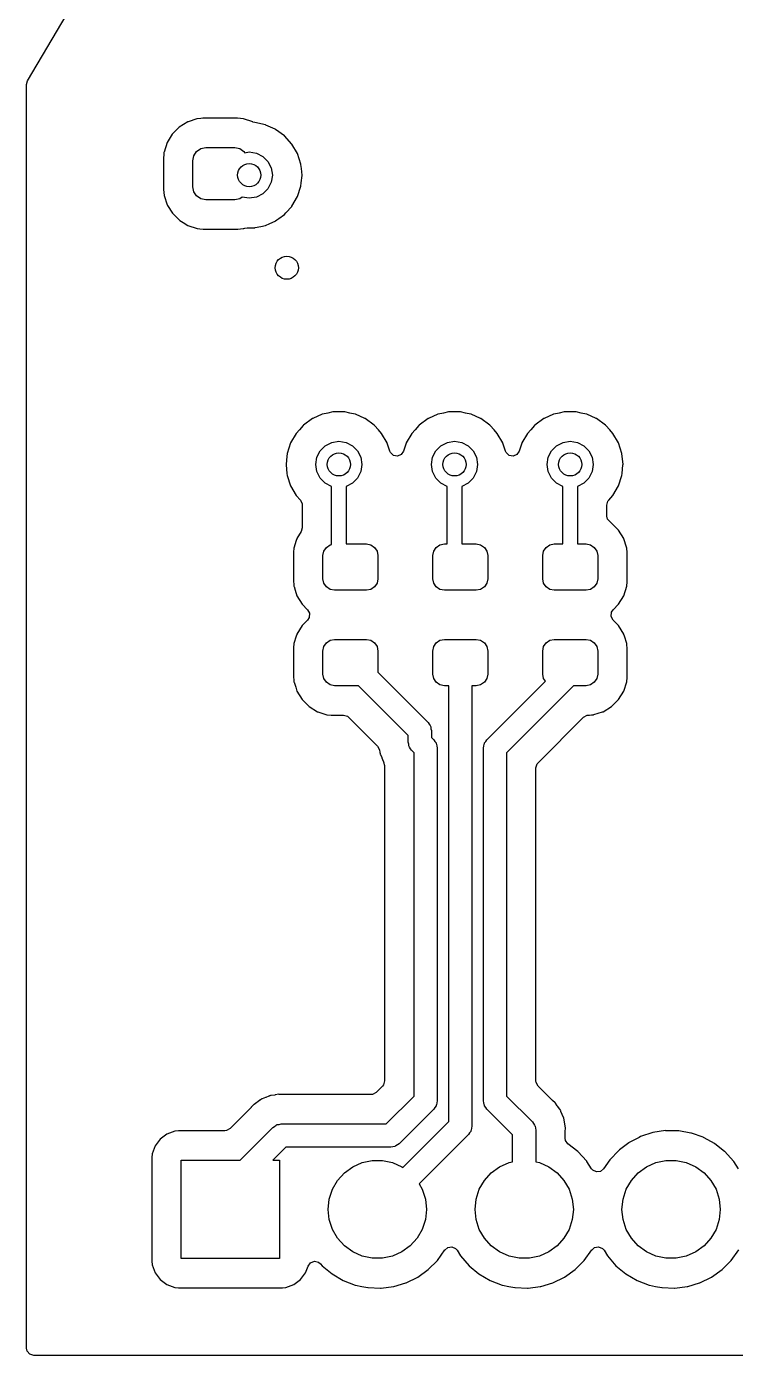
# Model space of a CAD drawing. Extents: x 3.66 to 6.11, y -3.76 to -2.33.
# Drawn here: x 3.661 to 4.144, y -3.764 to -2.86 of the extents above; entities that cross this region are included whole.
import ezdxf

# ---------------------------------------------------------------- set-up
doc = ezdxf.new("R2010")
doc.units = 0
doc.header["$MEASUREMENT"] = 0
doc.layers.add('BLACK', color=7, linetype='CONTINUOUS')

msp = doc.modelspace()

# ---------------------------------------------------------------- linework, layer by layer
at = {"layer": 'BLACK', "linetype": 'CONTINUOUS'}
for p, q in [((3.66211, -2.89647), (3.9907, -2.34099)), ((3.66142, -2.899), (3.66211, -2.89647)), ((3.66142, -3.75882), (3.66142, -2.899)), ((3.7654, -2.928), (3.76065, -2.93277)), ((3.77113, -2.92446), (3.7654, -2.928)), ((3.7714, -2.92437), (3.77113, -2.92446)), ((3.77726, -2.92241), (3.7714, -2.92437)), ((3.7714, -2.92437), (3.7714, -2.92437)), ((3.77752, -2.92233), (3.77726, -2.92241)), ((3.77726, -2.92241), (3.77726, -2.92241)), ((3.78008, -2.92206), (3.77752, -2.92233)), ((3.78142, -2.92192), (3.78008, -2.92206)), ((3.78155, -2.92191), (3.78142, -2.92192)), ((3.78142, -2.92192), (3.78142, -2.92192)), ((3.80507, -2.92191), (3.78155, -2.92191)), ((3.80715, -2.92212), (3.80507, -2.92191)), ((3.80878, -2.92229), (3.80715, -2.92212)), ((3.80905, -2.92232), (3.80878, -2.92229)), ((3.80878, -2.92229), (3.80878, -2.92229)), ((3.81544, -2.92444), (3.80905, -2.92232)), ((3.81555, -2.92451), (3.81544, -2.92444)), ((3.81676, -2.92484), (3.81555, -2.92451)), ((3.81675, -2.92486), (3.81676, -2.92484)), ((3.82411, -2.92643), (3.81675, -2.92486)), ((3.82434, -2.92653), (3.82411, -2.92643)), ((3.83074, -2.92938), (3.82434, -2.92653)), ((3.82434, -2.92653), (3.82434, -2.92653)), ((3.83097, -2.92948), (3.83074, -2.92938)), ((3.83074, -2.92938), (3.83074, -2.92938)), ((3.83706, -2.9339), (3.83097, -2.92948)), ((3.75711, -2.9385), (3.75499, -2.94489)), ((3.76065, -2.93277), (3.75711, -2.9385)), ((3.84209, -2.93949), (3.83706, -2.9339)), ((3.7548, -2.94679), (3.75459, -2.94887)), ((3.75497, -2.94516), (3.7548, -2.94679)), ((3.75499, -2.94489), (3.75497, -2.94516)), ((3.75497, -2.94516), (3.75497, -2.94516)), ((3.77461, -2.95079), (3.77528, -2.9474)), ((3.77528, -2.9474), (3.7772, -2.94452)), ((3.7772, -2.94452), (3.78007, -2.9426)), ((3.78007, -2.9426), (3.78346, -2.94193)), ((3.78346, -2.94193), (3.80315, -2.94193)), ((3.80315, -2.94193), (3.80654, -2.9426)), ((3.80654, -2.9426), (3.80941, -2.94452)), ((3.80941, -2.94452), (3.80997, -2.94536)), ((3.80997, -2.94536), (3.81299, -2.94488)), ((3.81299, -2.94488), (3.81786, -2.94565)), ((3.81786, -2.94565), (3.82225, -2.94789)), ((3.84585, -2.946), (3.84209, -2.93949)), ((3.84817, -2.95315), (3.84585, -2.946)), ((3.75459, -2.94887), (3.75459, -2.97042)), ((3.77461, -2.9685), (3.77461, -2.95079)), ((3.82225, -2.94789), (3.82573, -2.95137)), ((3.82573, -2.95137), (3.82797, -2.95576)), ((3.82797, -2.95576), (3.82874, -2.96063)), ((3.8482, -2.95341), (3.84817, -2.95315)), ((3.84847, -2.95601), (3.8482, -2.95341)), ((3.8482, -2.95341), (3.8482, -2.95341)), ((3.84896, -2.96063), (3.84847, -2.95601)), ((3.82797, -2.9655), (3.82573, -2.96989)), ((3.82874, -2.96063), (3.82797, -2.9655)), ((3.84817, -2.96811), (3.8484, -2.96592)), ((3.8484, -2.96592), (3.84893, -2.96089)), ((3.84893, -2.96089), (3.84896, -2.96063)), ((3.75459, -2.97042), (3.755, -2.97445)), ((3.755, -2.97445), (3.75714, -2.98084)), ((3.77528, -2.97189), (3.77461, -2.9685)), ((3.7772, -2.97477), (3.77528, -2.97189)), ((3.78007, -2.97669), (3.7772, -2.97477)), ((3.82225, -2.97337), (3.81786, -2.97561)), ((3.82573, -2.96989), (3.82225, -2.97337)), ((3.84585, -2.97526), (3.84817, -2.96811)), ((3.75714, -2.98084), (3.75729, -2.98108)), ((3.75729, -2.98108), (3.75729, -2.98108)), ((3.75729, -2.98108), (3.75745, -2.98134)), ((3.75745, -2.98134), (3.76068, -2.98656)), ((3.78346, -2.97736), (3.78007, -2.97669)), ((3.80315, -2.97736), (3.78346, -2.97736)), ((3.80654, -2.97669), (3.80315, -2.97736)), ((3.80815, -2.97561), (3.80654, -2.97669)), ((3.81299, -2.97638), (3.80815, -2.97561)), ((3.81786, -2.97561), (3.81299, -2.97638)), ((3.83799, -2.98632), (3.84191, -2.98196)), ((3.84191, -2.98196), (3.84209, -2.98177)), ((3.84191, -2.98196), (3.84191, -2.98196)), ((3.84209, -2.98177), (3.84585, -2.97526)), ((3.76068, -2.98656), (3.76544, -2.99132)), ((3.76544, -2.99132), (3.76569, -2.99147)), ((3.76569, -2.99147), (3.76569, -2.99147)), ((3.76569, -2.99147), (3.76803, -2.99291)), ((3.76803, -2.99291), (3.77118, -2.99485)), ((3.82712, -2.99349), (3.83074, -2.99188)), ((3.83074, -2.99188), (3.83097, -2.99178)), ((3.83074, -2.99188), (3.83074, -2.99188)), ((3.83097, -2.99178), (3.83188, -2.99112)), ((3.83188, -2.99112), (3.83316, -2.99019)), ((3.83316, -2.99019), (3.83706, -2.98736)), ((3.83706, -2.98736), (3.83799, -2.98632)), ((3.77118, -2.99485), (3.77757, -2.99697)), ((3.77757, -2.99697), (3.77784, -2.997)), ((3.77784, -2.997), (3.77784, -2.997)), ((3.77784, -2.997), (3.77946, -2.99717)), ((3.77946, -2.99717), (3.78155, -2.99738)), ((3.78155, -2.99738), (3.80507, -2.99738)), ((3.80507, -2.99738), (3.8052, -2.99737)), ((3.8052, -2.99737), (3.80883, -2.99699)), ((3.8052, -2.99737), (3.8052, -2.99737)), ((3.80883, -2.99699), (3.8091, -2.99696)), ((3.80883, -2.99699), (3.80883, -2.99699)), ((3.8091, -2.99696), (3.80935, -2.99688)), ((3.80935, -2.99688), (3.81003, -2.99665)), ((3.80935, -2.99688), (3.80935, -2.99688)), ((3.81003, -2.99665), (3.8116, -2.9964)), ((3.8116, -2.9964), (3.81675, -2.9964)), ((3.81675, -2.9964), (3.81701, -2.99634)), ((3.81701, -2.99634), (3.82081, -2.99554)), ((3.81701, -2.99634), (3.81701, -2.99634)), ((3.82081, -2.99554), (3.82411, -2.99483)), ((3.82411, -2.99483), (3.82712, -2.99349)), ((3.85603, -3.12633), (3.84995, -3.13075)), ((3.85627, -3.12623), (3.85603, -3.12633)), ((3.86266, -3.12338), (3.85627, -3.12623)), ((3.85627, -3.12623), (3.85627, -3.12623)), ((3.8629, -3.12328), (3.86266, -3.12338)), ((3.86266, -3.12338), (3.86266, -3.12338)), ((3.86658, -3.12249), (3.8629, -3.12328)), ((3.87, -3.12177), (3.86658, -3.12249)), ((3.87026, -3.12171), (3.87, -3.12177)), ((3.87, -3.12177), (3.87, -3.12177)), ((3.87778, -3.12171), (3.87026, -3.12171)), ((3.87803, -3.12177), (3.87778, -3.12171)), ((3.88145, -3.12249), (3.87803, -3.12177)), ((3.87803, -3.12177), (3.87803, -3.12177)), ((3.88513, -3.12328), (3.88145, -3.12249)), ((3.88537, -3.12338), (3.88513, -3.12328)), ((3.89176, -3.12623), (3.88537, -3.12338)), ((3.88537, -3.12338), (3.88537, -3.12338)), ((3.892, -3.12633), (3.89176, -3.12623)), ((3.89176, -3.12623), (3.89176, -3.12623)), ((3.89808, -3.13075), (3.892, -3.12633)), ((3.93477, -3.12633), (3.92869, -3.13075)), ((3.93501, -3.12623), (3.93477, -3.12633)), ((3.9414, -3.12338), (3.93501, -3.12623)), ((3.93501, -3.12623), (3.93501, -3.12623)), ((3.94164, -3.12328), (3.9414, -3.12338)), ((3.9414, -3.12338), (3.9414, -3.12338)), ((3.94532, -3.12249), (3.94164, -3.12328)), ((3.94874, -3.12177), (3.94532, -3.12249)), ((3.949, -3.12171), (3.94874, -3.12177)), ((3.94874, -3.12177), (3.94874, -3.12177)), ((3.95652, -3.12171), (3.949, -3.12171)), ((3.95677, -3.12177), (3.95652, -3.12171)), ((3.96019, -3.12249), (3.95677, -3.12177)), ((3.95677, -3.12177), (3.95677, -3.12177)), ((3.96387, -3.12328), (3.96019, -3.12249)), ((3.96411, -3.12338), (3.96387, -3.12328)), ((3.9705, -3.12623), (3.96411, -3.12338)), ((3.96411, -3.12338), (3.96411, -3.12338)), ((3.97074, -3.12633), (3.9705, -3.12623)), ((3.9705, -3.12623), (3.9705, -3.12623)), ((3.97682, -3.13075), (3.97074, -3.12633)), ((4.01351, -3.12633), (4.00743, -3.13075)), ((4.01375, -3.12623), (4.01351, -3.12633)), ((4.02014, -3.12338), (4.01375, -3.12623)), ((4.01375, -3.12623), (4.01375, -3.12623)), ((4.02038, -3.12328), (4.02014, -3.12338)), ((4.02014, -3.12338), (4.02014, -3.12338)), ((4.02406, -3.12249), (4.02038, -3.12328)), ((4.02748, -3.12177), (4.02406, -3.12249)), ((4.02774, -3.12171), (4.02748, -3.12177)), ((4.02748, -3.12177), (4.02748, -3.12177)), ((4.03526, -3.12171), (4.02774, -3.12171)), ((4.03551, -3.12177), (4.03526, -3.12171)), ((4.03893, -3.12249), (4.03551, -3.12177)), ((4.03551, -3.12177), (4.03551, -3.12177)), ((4.04261, -3.12328), (4.03893, -3.12249)), ((4.04285, -3.12338), (4.04261, -3.12328)), ((4.04924, -3.12623), (4.04285, -3.12338)), ((4.04285, -3.12338), (4.04285, -3.12338)), ((4.04948, -3.12633), (4.04924, -3.12623)), ((4.04924, -3.12623), (4.04924, -3.12623)), ((4.05556, -3.13075), (4.04948, -3.12633)), ((3.84492, -3.13634), (3.84116, -3.14285)), ((3.84711, -3.1339), (3.84492, -3.13634)), ((3.84978, -3.13095), (3.84711, -3.1339)), ((3.84995, -3.13075), (3.84978, -3.13095)), ((3.84978, -3.13095), (3.84978, -3.13095)), ((3.89825, -3.13095), (3.89808, -3.13075)), ((3.90092, -3.1339), (3.89825, -3.13095)), ((3.89825, -3.13095), (3.89825, -3.13095)), ((3.90311, -3.13634), (3.90092, -3.1339)), ((3.90687, -3.14285), (3.90311, -3.13634)), ((3.92366, -3.13634), (3.9199, -3.14285)), ((3.92585, -3.1339), (3.92366, -3.13634)), ((3.92852, -3.13095), (3.92585, -3.1339)), ((3.92869, -3.13075), (3.92852, -3.13095)), ((3.92852, -3.13095), (3.92852, -3.13095)), ((3.977, -3.13095), (3.97682, -3.13075)), ((3.97966, -3.1339), (3.977, -3.13095)), ((3.977, -3.13095), (3.977, -3.13095)), ((3.98185, -3.13634), (3.97966, -3.1339)), ((3.98561, -3.14285), (3.98185, -3.13634)), ((4.0024, -3.13634), (3.99864, -3.14285)), ((4.00459, -3.1339), (4.0024, -3.13634)), ((4.00726, -3.13095), (4.00459, -3.1339)), ((4.00743, -3.13075), (4.00726, -3.13095)), ((4.00726, -3.13095), (4.00726, -3.13095)), ((4.05574, -3.13095), (4.05556, -3.13075)), ((4.0584, -3.1339), (4.05574, -3.13095)), ((4.05574, -3.13095), (4.05574, -3.13095)), ((4.06059, -3.13634), (4.0584, -3.1339)), ((4.06435, -3.14285), (4.06059, -3.13634)), ((3.84116, -3.14285), (3.83884, -3.15)), ((3.86128, -3.14822), (3.86476, -3.14474)), ((3.86476, -3.14474), (3.86915, -3.1425)), ((3.86915, -3.1425), (3.87402, -3.14173)), ((3.87402, -3.14173), (3.87888, -3.1425)), ((3.87888, -3.1425), (3.88327, -3.14474)), ((3.88327, -3.14474), (3.88676, -3.14822)), ((3.90695, -3.1431), (3.90687, -3.14285)), ((3.90867, -3.14838), (3.90695, -3.1431)), ((3.91982, -3.1431), (3.9181, -3.14838)), ((3.9199, -3.14285), (3.91982, -3.1431)), ((3.94002, -3.14822), (3.9435, -3.14474)), ((3.9435, -3.14474), (3.94789, -3.1425)), ((3.94789, -3.1425), (3.95276, -3.14173)), ((3.95276, -3.14173), (3.95762, -3.1425)), ((3.95762, -3.1425), (3.96201, -3.14474)), ((3.96201, -3.14474), (3.9655, -3.14822)), ((3.98569, -3.1431), (3.98561, -3.14285)), ((3.98741, -3.14838), (3.98569, -3.1431)), ((3.99856, -3.1431), (3.99684, -3.14838)), ((3.99864, -3.14285), (3.99856, -3.1431)), ((4.01876, -3.14822), (4.02224, -3.14474)), ((4.02224, -3.14474), (4.02663, -3.1425)), ((4.02663, -3.1425), (4.0315, -3.14173)), ((4.0315, -3.14173), (4.03636, -3.1425)), ((4.03636, -3.1425), (4.04075, -3.14474)), ((4.04075, -3.14474), (4.04424, -3.14822)), ((4.06667, -3.15), (4.06435, -3.14285)), ((3.83865, -3.15178), (3.83805, -3.15748)), ((3.83881, -3.15026), (3.83865, -3.15178)), ((3.83884, -3.15), (3.83881, -3.15026)), ((3.83881, -3.15026), (3.83881, -3.15026)), ((3.85827, -3.15748), (3.85904, -3.15261)), ((3.85904, -3.15261), (3.86128, -3.14822)), ((3.88676, -3.14822), (3.88899, -3.15261)), ((3.88899, -3.15261), (3.88976, -3.15748)), ((3.90914, -3.14941), (3.90867, -3.14838)), ((3.9112, -3.1513), (3.90914, -3.14941)), ((3.91395, -3.15178), (3.9112, -3.1513)), ((3.91653, -3.15069), (3.91395, -3.15178)), ((3.9181, -3.14838), (3.91653, -3.15069)), ((3.93701, -3.15748), (3.93778, -3.15261)), ((3.93778, -3.15261), (3.94002, -3.14822)), ((3.9655, -3.14822), (3.96773, -3.15261)), ((3.96773, -3.15261), (3.9685, -3.15748)), ((3.98788, -3.14941), (3.98741, -3.14838)), ((3.98994, -3.1513), (3.98788, -3.14941)), ((3.99269, -3.15178), (3.98994, -3.1513)), ((3.99527, -3.15069), (3.99269, -3.15178)), ((3.99684, -3.14838), (3.99527, -3.15069)), ((4.01575, -3.15748), (4.01652, -3.15261)), ((4.01652, -3.15261), (4.01876, -3.14822)), ((4.04424, -3.14822), (4.04647, -3.15261)), ((4.04647, -3.15261), (4.04724, -3.15748)), ((4.0667, -3.15026), (4.06667, -3.15)), ((4.06686, -3.15178), (4.0667, -3.15026)), ((4.0667, -3.15026), (4.0667, -3.15026)), ((4.06746, -3.15748), (4.06686, -3.15178)), ((3.83805, -3.15748), (3.83808, -3.15774)), ((3.83808, -3.15774), (3.8387, -3.16366)), ((3.8387, -3.16366), (3.83884, -3.16496)), ((3.85904, -3.16235), (3.85827, -3.15748)), ((3.86128, -3.16674), (3.85904, -3.16235)), ((3.88899, -3.16235), (3.88676, -3.16674)), ((3.88976, -3.15748), (3.88899, -3.16235)), ((3.93778, -3.16235), (3.93701, -3.15748)), ((3.94002, -3.16674), (3.93778, -3.16235)), ((3.96773, -3.16235), (3.9655, -3.16674)), ((3.9685, -3.15748), (3.96773, -3.16235)), ((4.01652, -3.16235), (4.01575, -3.15748)), ((4.01876, -3.16674), (4.01652, -3.16235)), ((4.04647, -3.16235), (4.04424, -3.16674)), ((4.04724, -3.15748), (4.04647, -3.16235)), ((4.06667, -3.16496), (4.06681, -3.16366)), ((4.06681, -3.16366), (4.06743, -3.15774)), ((4.06743, -3.15774), (4.06746, -3.15748)), ((3.83884, -3.16496), (3.84116, -3.17211)), ((3.84116, -3.17211), (3.84492, -3.17862)), ((3.86476, -3.17022), (3.86128, -3.16674)), ((3.86909, -3.17243), (3.86476, -3.17022)), ((3.86909, -3.21201), (3.86909, -3.17243)), ((3.88327, -3.17022), (3.87894, -3.17243)), ((3.87894, -3.17243), (3.87894, -3.21161)), ((3.88676, -3.16674), (3.88327, -3.17022)), ((3.9435, -3.17022), (3.94002, -3.16674)), ((3.94783, -3.17243), (3.9435, -3.17022)), ((3.94783, -3.21161), (3.94783, -3.17243)), ((3.96201, -3.17022), (3.95768, -3.17243)), ((3.95768, -3.17243), (3.95768, -3.21161)), ((3.9655, -3.16674), (3.96201, -3.17022)), ((4.02224, -3.17022), (4.01876, -3.16674)), ((4.02657, -3.17243), (4.02224, -3.17022)), ((4.02657, -3.21161), (4.02657, -3.17243)), ((4.04075, -3.17022), (4.03642, -3.17243)), ((4.03642, -3.17243), (4.03642, -3.21161)), ((4.04424, -3.16674), (4.04075, -3.17022)), ((4.06059, -3.17862), (4.06435, -3.17211)), ((4.06435, -3.17211), (4.06667, -3.16496)), ((3.84492, -3.17862), (3.8478, -3.18182)), ((3.8478, -3.18182), (3.84901, -3.18434)), ((4.05644, -3.18514), (4.05722, -3.18246)), ((4.05722, -3.18246), (4.05771, -3.18182)), ((4.05771, -3.18182), (4.06059, -3.17862)), ((3.84901, -3.18434), (3.84907, -3.18514)), ((3.84907, -3.18514), (3.84907, -3.20056)), ((4.05644, -3.19263), (4.05644, -3.18514)), ((3.84907, -3.20056), (3.84836, -3.20313)), ((4.05694, -3.19481), (4.05644, -3.19263)), ((4.05883, -3.19687), (4.05694, -3.19481)), ((4.05966, -3.19738), (4.05883, -3.19687)), ((4.06443, -3.20215), (4.05966, -3.19738)), ((3.84503, -3.20929), (3.84343, -3.21437)), ((3.84536, -3.20821), (3.84503, -3.20929)), ((3.84545, -3.20793), (3.84536, -3.20821)), ((3.84536, -3.20821), (3.84536, -3.20821)), ((3.84836, -3.20313), (3.84545, -3.20793)), ((4.06793, -3.20793), (4.06443, -3.20215)), ((4.06802, -3.20821), (4.06793, -3.20793)), ((4.06977, -3.21379), (4.06802, -3.20821)), ((4.06802, -3.20821), (4.06802, -3.20821)), ((3.84343, -3.21437), (3.84317, -3.21726)), ((3.84317, -3.21726), (3.84317, -3.23747)), ((3.86319, -3.21949), (3.86379, -3.21647)), ((3.86379, -3.21647), (3.8655, -3.21392)), ((3.8655, -3.21392), (3.86805, -3.21221)), ((3.86805, -3.21221), (3.86909, -3.21201)), ((3.87894, -3.21161), (3.89272, -3.21161)), ((3.89272, -3.21161), (3.89573, -3.21221)), ((3.89573, -3.21221), (3.89828, -3.21392)), ((3.89828, -3.21392), (3.89999, -3.21647)), ((3.89999, -3.21647), (3.90059, -3.21949)), ((3.93799, -3.21949), (3.93859, -3.21647)), ((3.93859, -3.21647), (3.9403, -3.21392)), ((3.9403, -3.21392), (3.94285, -3.21221)), ((3.94285, -3.21221), (3.94587, -3.21161)), ((3.94587, -3.21161), (3.94783, -3.21161)), ((3.95768, -3.21161), (3.96752, -3.21161)), ((3.96752, -3.21161), (3.97053, -3.21221)), ((3.97053, -3.21221), (3.97309, -3.21392)), ((3.97309, -3.21392), (3.97479, -3.21647)), ((3.97479, -3.21647), (3.97539, -3.21949)), ((4.0128, -3.21949), (4.01339, -3.21647)), ((4.01339, -3.21647), (4.0151, -3.21392)), ((4.0151, -3.21392), (4.01766, -3.21221)), ((4.01766, -3.21221), (4.02067, -3.21161)), ((4.02067, -3.21161), (4.02657, -3.21161)), ((4.03642, -3.21161), (4.04232, -3.21161)), ((4.04232, -3.21161), (4.04534, -3.21221)), ((4.04534, -3.21221), (4.04789, -3.21392)), ((4.04789, -3.21392), (4.0496, -3.21647)), ((4.0496, -3.21647), (4.0502, -3.21949)), ((4.06995, -3.21437), (4.06977, -3.21379)), ((4.06997, -3.21463), (4.06995, -3.21437)), ((4.07021, -3.21714), (4.06997, -3.21463)), ((4.07022, -3.21726), (4.07021, -3.21714)), ((4.07022, -3.23747), (4.07022, -3.21726)), ((3.86319, -3.23524), (3.86319, -3.21949)), ((3.90059, -3.21949), (3.90059, -3.23524)), ((3.93799, -3.23524), (3.93799, -3.21949)), ((3.97539, -3.21949), (3.97539, -3.23524)), ((4.0128, -3.23524), (4.0128, -3.21949)), ((4.0502, -3.21949), (4.0502, -3.23524)), ((3.86379, -3.23825), (3.86319, -3.23524)), ((3.90059, -3.23524), (3.89999, -3.23825)), ((3.93859, -3.23825), (3.93799, -3.23524)), ((3.97539, -3.23524), (3.97479, -3.23825)), ((4.01339, -3.23825), (4.0128, -3.23524)), ((4.0502, -3.23524), (4.0496, -3.23825)), ((3.84317, -3.23747), (3.84318, -3.23758)), ((3.84318, -3.23758), (3.84318, -3.23758)), ((3.84318, -3.23758), (3.84327, -3.23856)), ((3.84327, -3.23856), (3.84343, -3.24036)), ((3.84343, -3.24036), (3.84351, -3.24061)), ((3.84351, -3.24061), (3.84351, -3.24061)), ((3.84351, -3.24061), (3.84426, -3.24298)), ((3.84426, -3.24298), (3.84545, -3.2468)), ((3.8655, -3.2408), (3.86379, -3.23825)), ((3.86805, -3.24251), (3.8655, -3.2408)), ((3.87106, -3.24311), (3.86805, -3.24251)), ((3.89272, -3.24311), (3.87106, -3.24311)), ((3.89573, -3.24251), (3.89272, -3.24311)), ((3.89828, -3.2408), (3.89573, -3.24251)), ((3.89999, -3.23825), (3.89828, -3.2408)), ((3.9403, -3.2408), (3.93859, -3.23825)), ((3.94285, -3.24251), (3.9403, -3.2408)), ((3.94587, -3.24311), (3.94285, -3.24251)), ((3.96752, -3.24311), (3.94587, -3.24311)), ((3.97053, -3.24251), (3.96752, -3.24311)), ((3.97309, -3.2408), (3.97053, -3.24251)), ((3.97479, -3.23825), (3.97309, -3.2408)), ((4.0151, -3.2408), (4.01339, -3.23825)), ((4.01766, -3.24251), (4.0151, -3.2408)), ((4.02067, -3.24311), (4.01766, -3.24251)), ((4.04232, -3.24311), (4.02067, -3.24311)), ((4.04534, -3.24251), (4.04232, -3.24311)), ((4.04789, -3.2408), (4.04534, -3.24251)), ((4.0496, -3.23825), (4.04789, -3.2408)), ((4.06793, -3.2468), (4.06995, -3.24036)), ((4.06995, -3.24036), (4.07022, -3.23747)), ((3.84545, -3.2468), (3.84895, -3.25257)), ((3.84895, -3.25257), (3.85271, -3.25633)), ((4.06067, -3.25633), (4.06443, -3.25257)), ((4.06443, -3.25257), (4.06793, -3.2468)), ((3.85271, -3.26335), (3.84895, -3.26711)), ((3.85271, -3.25633), (3.85405, -3.25879)), ((3.85385, -3.26158), (3.85271, -3.26335)), ((3.85405, -3.25879), (3.85385, -3.26158)), ((4.05933, -3.2609), (4.05953, -3.25811)), ((4.06067, -3.26335), (4.05933, -3.2609)), ((4.05953, -3.25811), (4.06067, -3.25633)), ((4.06443, -3.26711), (4.06067, -3.26335)), ((3.84536, -3.27317), (3.84498, -3.27438)), ((3.84545, -3.27289), (3.84536, -3.27317)), ((3.84536, -3.27317), (3.84536, -3.27317)), ((3.84895, -3.26711), (3.84545, -3.27289)), ((4.06793, -3.27289), (4.06443, -3.26711)), ((4.06802, -3.27317), (4.06793, -3.27289)), ((4.0684, -3.27438), (4.06802, -3.27317)), ((4.06802, -3.27317), (4.06802, -3.27317)), ((3.84343, -3.27933), (3.84317, -3.28222)), ((3.84317, -3.28222), (3.84317, -3.30243)), ((3.84498, -3.27438), (3.84343, -3.27933)), ((3.86319, -3.28445), (3.86379, -3.28144)), ((3.86379, -3.28144), (3.8655, -3.27888)), ((3.8655, -3.27888), (3.86805, -3.27717)), ((3.86805, -3.27717), (3.87106, -3.27657)), ((3.87106, -3.27657), (3.89272, -3.27657)), ((3.89272, -3.27657), (3.89573, -3.27717)), ((3.89573, -3.27717), (3.89828, -3.27888)), ((3.89828, -3.27888), (3.89999, -3.28144)), ((3.89999, -3.28144), (3.90059, -3.28445)), ((3.93799, -3.28445), (3.93859, -3.28144)), ((3.93859, -3.28144), (3.9403, -3.27888)), ((3.9403, -3.27888), (3.94285, -3.27717)), ((3.94285, -3.27717), (3.94587, -3.27657)), ((3.94587, -3.27657), (3.96752, -3.27657)), ((3.96752, -3.27657), (3.97053, -3.27717)), ((3.97053, -3.27717), (3.97309, -3.27888)), ((3.97309, -3.27888), (3.97479, -3.28144)), ((3.97479, -3.28144), (3.97539, -3.28445)), ((4.0128, -3.28445), (4.01339, -3.28144)), ((4.01339, -3.28144), (4.0151, -3.27888)), ((4.0151, -3.27888), (4.01766, -3.27717)), ((4.01766, -3.27717), (4.02067, -3.27657)), ((4.02067, -3.27657), (4.04232, -3.27657)), ((4.04232, -3.27657), (4.04534, -3.27717)), ((4.04534, -3.27717), (4.04789, -3.27888)), ((4.04789, -3.27888), (4.0496, -3.28144)), ((4.0496, -3.28144), (4.0502, -3.28445)), ((4.06995, -3.27933), (4.0684, -3.27438)), ((4.07008, -3.28071), (4.06995, -3.27933)), ((4.07021, -3.28211), (4.07008, -3.28071)), ((4.07022, -3.28222), (4.07021, -3.28211)), ((4.07022, -3.30243), (4.07022, -3.28222)), ((3.86319, -3.3002), (3.86319, -3.28445)), ((3.90059, -3.28445), (3.90059, -3.2989)), ((3.93799, -3.3002), (3.93799, -3.28445)), ((3.97539, -3.28445), (3.97539, -3.3002)), ((4.0128, -3.3002), (4.0128, -3.28445)), ((4.0502, -3.28445), (4.0502, -3.3002)), ((3.86379, -3.30321), (3.86319, -3.3002)), ((3.90059, -3.2989), (3.93471, -3.33302)), ((3.93859, -3.30321), (3.93799, -3.3002)), ((3.97539, -3.3002), (3.97479, -3.30321)), ((4.01339, -3.30321), (4.0128, -3.3002)), ((4.0502, -3.3002), (4.0496, -3.30321)), ((3.84317, -3.30243), (3.84318, -3.30254)), ((3.84318, -3.30254), (3.84318, -3.30254)), ((3.84318, -3.30254), (3.84331, -3.30394)), ((3.84331, -3.30394), (3.84343, -3.30532)), ((3.84343, -3.30532), (3.84351, -3.30557)), ((3.84351, -3.30557), (3.84351, -3.30557)), ((3.84351, -3.30557), (3.84463, -3.30912)), ((3.84463, -3.30912), (3.84545, -3.31176)), ((3.8655, -3.30576), (3.86379, -3.30321)), ((3.86805, -3.30747), (3.8655, -3.30576)), ((3.87106, -3.30807), (3.86805, -3.30747)), ((3.88749, -3.30807), (3.87106, -3.30807)), ((3.92126, -3.34184), (3.88749, -3.30807)), ((3.9403, -3.30576), (3.93859, -3.30321)), ((3.94285, -3.30747), (3.9403, -3.30576)), ((3.94587, -3.30807), (3.94285, -3.30747)), ((3.94882, -3.30807), (3.94587, -3.30807)), ((3.94882, -3.60461), (3.94882, -3.30807)), ((3.96752, -3.30807), (3.96457, -3.30807)), ((3.96457, -3.30807), (3.96457, -3.60789)), ((3.97053, -3.30747), (3.96752, -3.30807)), ((3.97309, -3.30576), (3.97053, -3.30747)), ((3.97479, -3.30321), (3.97309, -3.30576)), ((3.97475, -3.34483), (4.01458, -3.30499)), ((4.03377, -3.30807), (3.98819, -3.35366)), ((4.01458, -3.30499), (4.01339, -3.30321)), ((4.04232, -3.30807), (4.03377, -3.30807)), ((4.04534, -3.30747), (4.04232, -3.30807)), ((4.04789, -3.30576), (4.04534, -3.30747)), ((4.0496, -3.30321), (4.04789, -3.30576)), ((4.06793, -3.31176), (4.06995, -3.30532)), ((4.06995, -3.30532), (4.07022, -3.30243)), ((3.84545, -3.31176), (3.84895, -3.31753)), ((3.84895, -3.31753), (3.85373, -3.32231)), ((4.05966, -3.32231), (4.06443, -3.31753)), ((4.06443, -3.31753), (4.06793, -3.31176)), ((3.85373, -3.32231), (3.8595, -3.32581)), ((3.8595, -3.32581), (3.85979, -3.3259)), ((3.85979, -3.3259), (3.85979, -3.3259)), ((3.85979, -3.3259), (3.8624, -3.32671)), ((3.8624, -3.32671), (3.86594, -3.32782)), ((4.04769, -3.32775), (4.0536, -3.3259)), ((4.0536, -3.3259), (4.05389, -3.32581)), ((4.0536, -3.3259), (4.0536, -3.3259)), ((4.05389, -3.32581), (4.05966, -3.32231)), ((3.86594, -3.32782), (3.86883, -3.32809)), ((3.86883, -3.32809), (3.87714, -3.32809)), ((3.87714, -3.32809), (3.87982, -3.32888)), ((3.87982, -3.32888), (3.88065, -3.32954)), ((3.88065, -3.32954), (3.9003, -3.3492)), ((3.93471, -3.33302), (3.93541, -3.33414)), ((3.93541, -3.33414), (3.93623, -3.33517)), ((3.93623, -3.33517), (3.93633, -3.33561)), ((3.93633, -3.33561), (3.93657, -3.33599)), ((3.93657, -3.33599), (3.93672, -3.3373)), ((4.00966, -3.36049), (4.04061, -3.32954)), ((4.04061, -3.32954), (4.04307, -3.3282)), ((4.04307, -3.3282), (4.04412, -3.32809)), ((4.04412, -3.32809), (4.04455, -3.32809)), ((4.04455, -3.32809), (4.04467, -3.32808)), ((4.04467, -3.32808), (4.04606, -3.32795)), ((4.04467, -3.32808), (4.04467, -3.32808)), ((4.04606, -3.32795), (4.04744, -3.32782)), ((4.04744, -3.32782), (4.04769, -3.32775)), ((3.92126, -3.34646), (3.92126, -3.34184)), ((3.93672, -3.3373), (3.93701, -3.33858)), ((3.93701, -3.33858), (3.93701, -3.3432)), ((3.93701, -3.3432), (3.93865, -3.34484)), ((3.93865, -3.34484), (3.93935, -3.34595)), ((3.97405, -3.34594), (3.97475, -3.34483)), ((3.9003, -3.3492), (3.90164, -3.35165)), ((3.90164, -3.35165), (3.90172, -3.35211)), ((3.90172, -3.35211), (3.90185, -3.35316)), ((3.90185, -3.35316), (3.90195, -3.35344)), ((3.90195, -3.35344), (3.90198, -3.35354)), ((3.90198, -3.35354), (3.90215, -3.35418)), ((3.90215, -3.35418), (3.90218, -3.35428)), ((3.90218, -3.35428), (3.90223, -3.35458)), ((3.90223, -3.35458), (3.90235, -3.35485)), ((3.92155, -3.34774), (3.92126, -3.34646)), ((3.9217, -3.34905), (3.92155, -3.34774)), ((3.92194, -3.34943), (3.9217, -3.34905)), ((3.92204, -3.34987), (3.92194, -3.34943)), ((3.92286, -3.3509), (3.92204, -3.34987)), ((3.92356, -3.35201), (3.92286, -3.3509)), ((3.9252, -3.35366), (3.92356, -3.35201)), ((3.9252, -3.58729), (3.9252, -3.35366)), ((3.93935, -3.34595), (3.94017, -3.34698)), ((3.94017, -3.34698), (3.94027, -3.34742)), ((3.94027, -3.34742), (3.94051, -3.3478)), ((3.94051, -3.3478), (3.94065, -3.34911)), ((3.94065, -3.34911), (3.94094, -3.35039)), ((3.94094, -3.35039), (3.94094, -3.59056)), ((3.97244, -3.35038), (3.97274, -3.3491)), ((3.97244, -3.59055), (3.97244, -3.35038)), ((3.97274, -3.3491), (3.97288, -3.34779)), ((3.97288, -3.34779), (3.97312, -3.34741)), ((3.97312, -3.34741), (3.97323, -3.34697)), ((3.97323, -3.34697), (3.97405, -3.34594)), ((3.98819, -3.35366), (3.98819, -3.58729)), ((3.90235, -3.35485), (3.90325, -3.35688)), ((3.90325, -3.35688), (3.90334, -3.35712)), ((3.90334, -3.35712), (3.90423, -3.35947)), ((3.90423, -3.35947), (3.9044, -3.35972)), ((3.9044, -3.35972), (3.90454, -3.35999)), ((3.90454, -3.35999), (3.90445, -3.36004)), ((3.90445, -3.36004), (3.90518, -3.36239)), ((3.90518, -3.36239), (3.90518, -3.57694)), ((4.00821, -3.364), (4.009, -3.36132)), ((4.009, -3.36132), (4.00966, -3.36049)), ((4.00821, -3.57694), (4.00821, -3.364)), ((3.90372, -3.58045), (3.89935, -3.58483)), ((3.90439, -3.57962), (3.90372, -3.58045)), ((3.90518, -3.57694), (3.90439, -3.57962)), ((4.00832, -3.578), (4.00821, -3.57694)), ((4.00966, -3.58045), (4.00832, -3.578)), ((4.01923, -3.59002), (4.00966, -3.58045)), ((3.82071, -3.58981), (3.82062, -3.58987)), ((3.82129, -3.58949), (3.82071, -3.58981)), ((3.82138, -3.58944), (3.82129, -3.58949)), ((3.82163, -3.58927), (3.82138, -3.58944)), ((3.82191, -3.58917), (3.82163, -3.58927)), ((3.82398, -3.58838), (3.82191, -3.58917)), ((3.82191, -3.58917), (3.82191, -3.58917)), ((3.82422, -3.58829), (3.82398, -3.58838)), ((3.82625, -3.58739), (3.82422, -3.58829)), ((3.82652, -3.58727), (3.82625, -3.58739)), ((3.82625, -3.58739), (3.82625, -3.58739)), ((3.82682, -3.58722), (3.82652, -3.58727)), ((3.82692, -3.58719), (3.82682, -3.58722)), ((3.82756, -3.58702), (3.82692, -3.58719)), ((3.82766, -3.58699), (3.82756, -3.58702)), ((3.82794, -3.58689), (3.82766, -3.58699)), ((3.83044, -3.58658), (3.82794, -3.58689)), ((3.8307, -3.58655), (3.83044, -3.58658)), ((3.83318, -3.58611), (3.8307, -3.58655)), ((3.83347, -3.58613), (3.83318, -3.58611)), ((3.83545, -3.58627), (3.83347, -3.58613)), ((3.83347, -3.58613), (3.83347, -3.58613)), ((3.83578, -3.58628), (3.83545, -3.58627)), ((3.89584, -3.58628), (3.83578, -3.58628)), ((3.89689, -3.58617), (3.89584, -3.58628)), ((3.89935, -3.58483), (3.89689, -3.58617)), ((3.90619, -3.6063), (3.9252, -3.58729)), ((3.98819, -3.58729), (4.00577, -3.60488)), ((3.81424, -3.59514), (3.79994, -3.60943)), ((3.81443, -3.59493), (3.81424, -3.59514)), ((3.81586, -3.59332), (3.81443, -3.59493)), ((3.81606, -3.5931), (3.81586, -3.59332)), ((3.81586, -3.59332), (3.81586, -3.59332)), ((3.81631, -3.59293), (3.81606, -3.5931)), ((3.81814, -3.59167), (3.81631, -3.59293)), ((3.81631, -3.59293), (3.81631, -3.59293)), ((3.81835, -3.59152), (3.81814, -3.59167)), ((3.81888, -3.59111), (3.81835, -3.59152)), ((3.82011, -3.59017), (3.81888, -3.59111)), ((3.82034, -3.58999), (3.82011, -3.59017)), ((3.82011, -3.59017), (3.82011, -3.59017)), ((3.82062, -3.58987), (3.82034, -3.58999)), ((3.93864, -3.59612), (3.91501, -3.61975)), ((3.93934, -3.59501), (3.93864, -3.59612)), ((3.94016, -3.59398), (3.93934, -3.59501)), ((3.94026, -3.59354), (3.94016, -3.59398)), ((3.9405, -3.59315), (3.94026, -3.59354)), ((3.94065, -3.59185), (3.9405, -3.59315)), ((3.94094, -3.59056), (3.94065, -3.59185)), ((3.97273, -3.59183), (3.97244, -3.59055)), ((3.97288, -3.59314), (3.97273, -3.59183)), ((3.97312, -3.59352), (3.97288, -3.59314)), ((3.97322, -3.59397), (3.97312, -3.59352)), ((3.97404, -3.59499), (3.97322, -3.59397)), ((3.97474, -3.59611), (3.97404, -3.59499)), ((3.99232, -3.61369), (3.97474, -3.59611)), ((4.01944, -3.59022), (4.01923, -3.59002)), ((4.02127, -3.59185), (4.01944, -3.59022)), ((4.02144, -3.5921), (4.02127, -3.59185)), ((4.0227, -3.59392), (4.02144, -3.5921)), ((4.02144, -3.5921), (4.02144, -3.5921)), ((4.02285, -3.59413), (4.0227, -3.59392)), ((4.02301, -3.59434), (4.02285, -3.59413)), ((4.0242, -3.59589), (4.02301, -3.59434)), ((4.02438, -3.59613), (4.0242, -3.59589)), ((4.0242, -3.59589), (4.0242, -3.59589)), ((4.0245, -3.5964), (4.02438, -3.59613)), ((4.02456, -3.59649), (4.0245, -3.5964)), ((4.02488, -3.59708), (4.02456, -3.59649)), ((4.02493, -3.59717), (4.02488, -3.59708)), ((4.0251, -3.59742), (4.02493, -3.59717)), ((4.0252, -3.59769), (4.0251, -3.59742)), ((4.0252, -3.5977), (4.0252, -3.59769)), ((4.02599, -3.59977), (4.0252, -3.5977)), ((3.82909, -3.6086), (3.8302, -3.6079)), ((3.8302, -3.6079), (3.83123, -3.60708)), ((3.83123, -3.60708), (3.83167, -3.60698)), ((3.83167, -3.60698), (3.83206, -3.60674)), ((3.83206, -3.60674), (3.83336, -3.60659)), ((3.83336, -3.60659), (3.83465, -3.6063)), ((3.83465, -3.6063), (3.90619, -3.6063)), ((3.91757, -3.63586), (3.94882, -3.60461)), ((3.96457, -3.60789), (3.96427, -3.60917)), ((4.00577, -3.60488), (4.00647, -3.60599)), ((4.00647, -3.60599), (4.00729, -3.60702)), ((4.00729, -3.60702), (4.00739, -3.60746)), ((4.00739, -3.60746), (4.00763, -3.60784)), ((4.00763, -3.60784), (4.00778, -3.60915)), ((4.02609, -3.60001), (4.02599, -3.59977)), ((4.02683, -3.60171), (4.02609, -3.60001)), ((4.0271, -3.60231), (4.02683, -3.60171)), ((4.02715, -3.60261), (4.0271, -3.60231)), ((4.02718, -3.60271), (4.02715, -3.60261)), ((4.02735, -3.60335), (4.02718, -3.60271)), ((4.02738, -3.60345), (4.02735, -3.60335)), ((4.02748, -3.60373), (4.02738, -3.60345)), ((4.02777, -3.60609), (4.02748, -3.60373)), ((4.02779, -3.60623), (4.02777, -3.60609)), ((4.02782, -3.60648), (4.02779, -3.60623)), ((4.02826, -3.60896), (4.02782, -3.60648)), ((3.75243, -3.6166), (3.74899, -3.62119)), ((3.75702, -3.61316), (3.75243, -3.6166)), ((3.76239, -3.61115), (3.75702, -3.61316)), ((3.76484, -3.61089), (3.76239, -3.61115)), ((3.79643, -3.61089), (3.76484, -3.61089)), ((3.79749, -3.61077), (3.79643, -3.61089)), ((3.79994, -3.60943), (3.79749, -3.61077)), ((3.80678, -3.63091), (3.82909, -3.6086)), ((3.96226, -3.61344), (3.92864, -3.64707)), ((3.96296, -3.61233), (3.96226, -3.61344)), ((3.96378, -3.6113), (3.96296, -3.61233)), ((3.96388, -3.61086), (3.96378, -3.6113)), ((3.96412, -3.61048), (3.96388, -3.61086)), ((3.96427, -3.60917), (3.96412, -3.61048)), ((3.99232, -3.63202), (3.99232, -3.61369)), ((4.00778, -3.60915), (4.00807, -3.61043)), ((4.00807, -3.61043), (4.00807, -3.63202)), ((4.02809, -3.61157), (4.0281, -3.61123)), ((4.02809, -3.61584), (4.02809, -3.61157)), ((4.02836, -3.61745), (4.02809, -3.61584)), ((4.0281, -3.61123), (4.02824, -3.60926)), ((4.02824, -3.60926), (4.02826, -3.60896)), ((4.02824, -3.60926), (4.02824, -3.60926)), ((4.07836, -3.61544), (4.07256, -3.61846)), ((4.0794, -3.6149), (4.07836, -3.61544)), ((4.08776, -3.61216), (4.0794, -3.6149)), ((4.09645, -3.61083), (4.08776, -3.61216)), ((4.09666, -3.61084), (4.09645, -3.61083)), ((4.10234, -3.61091), (4.09666, -3.61084)), ((4.09666, -3.61084), (4.09666, -3.61084)), ((4.10525, -3.61094), (4.10234, -3.61091)), ((4.10545, -3.61098), (4.10525, -3.61094)), ((4.11371, -3.61245), (4.10545, -3.61098)), ((4.10545, -3.61098), (4.10545, -3.61098)), ((4.11391, -3.61248), (4.11371, -3.61245)), ((4.11371, -3.61245), (4.11371, -3.61245)), ((4.1141, -3.61255), (4.11391, -3.61248)), ((4.122, -3.61535), (4.1141, -3.61255)), ((4.1141, -3.61255), (4.1141, -3.61255)), ((4.1222, -3.61542), (4.122, -3.61535)), ((4.122, -3.61535), (4.122, -3.61535)), ((4.12767, -3.61844), (4.1222, -3.61542)), ((3.74899, -3.62119), (3.74698, -3.62656)), ((3.83791, -3.62205), (3.82905, -3.63091)), ((3.90945, -3.62205), (3.83791, -3.62205)), ((3.91073, -3.62175), (3.90945, -3.62205)), ((3.91204, -3.62161), (3.91073, -3.62175)), ((3.91242, -3.62137), (3.91204, -3.62161)), ((3.91286, -3.62127), (3.91242, -3.62137)), ((3.91389, -3.62045), (3.91286, -3.62127)), ((3.91501, -3.61975), (3.91389, -3.62045)), ((4.02998, -3.61973), (4.02836, -3.61745)), ((4.03664, -3.62499), (4.02998, -3.61973)), ((4.0368, -3.62512), (4.03664, -3.62499)), ((4.03664, -3.62499), (4.03664, -3.62499)), ((4.04272, -3.63163), (4.0368, -3.62512)), ((4.06457, -3.62424), (4.05849, -3.6306)), ((4.06504, -3.62388), (4.06457, -3.62424)), ((4.07144, -3.61908), (4.06504, -3.62388)), ((4.0716, -3.61896), (4.07144, -3.61908)), ((4.07144, -3.61908), (4.07144, -3.61908)), ((4.07256, -3.61846), (4.0716, -3.61896)), ((4.12972, -3.61957), (4.12767, -3.61844)), ((4.1299, -3.61967), (4.12972, -3.61957)), ((4.13006, -3.6198), (4.1299, -3.61967)), ((4.13664, -3.62499), (4.13006, -3.6198)), ((4.13006, -3.6198), (4.13006, -3.6198)), ((4.1368, -3.62512), (4.13664, -3.62499)), ((4.13664, -3.62499), (4.13664, -3.62499)), ((4.14272, -3.63163), (4.1368, -3.62512)), ((3.74698, -3.62656), (3.74671, -3.62901)), ((3.74671, -3.62901), (3.74671, -3.69973)), ((3.76673, -3.69783), (3.76673, -3.63091)), ((3.76673, -3.63091), (3.80678, -3.63091)), ((3.82905, -3.63091), (3.83366, -3.63091)), ((3.83366, -3.63091), (3.83366, -3.69783)), ((3.88346, -3.63539), (3.88986, -3.63254)), ((3.88986, -3.63254), (3.8967, -3.63109)), ((3.8967, -3.63109), (3.90369, -3.63109)), ((3.90369, -3.63109), (3.91054, -3.63254)), ((3.91054, -3.63254), (3.91693, -3.63539)), ((3.98346, -3.63539), (3.98986, -3.63254)), ((3.98986, -3.63254), (3.99232, -3.63202)), ((4.00807, -3.63202), (4.01054, -3.63254)), ((4.01054, -3.63254), (4.01693, -3.63539)), ((4.04283, -3.6318), (4.04272, -3.63163)), ((4.046, -3.6367), (4.04283, -3.6318)), ((4.04283, -3.6318), (4.04283, -3.6318)), ((4.05849, -3.6306), (4.05426, -3.6368)), ((4.08346, -3.63539), (4.08986, -3.63254)), ((4.08986, -3.63254), (4.0967, -3.63109)), ((4.0967, -3.63109), (4.10369, -3.63109)), ((4.10369, -3.63109), (4.11054, -3.63254)), ((4.11054, -3.63254), (4.11693, -3.63539)), ((4.14283, -3.6318), (4.14272, -3.63163)), ((4.146, -3.6367), (4.14283, -3.6318)), ((4.14283, -3.6318), (4.14283, -3.6318)), ((3.87312, -3.6447), (3.8778, -3.6395)), ((3.8778, -3.6395), (3.88346, -3.63539)), ((3.91693, -3.63539), (3.91757, -3.63586)), ((3.97312, -3.6447), (3.9778, -3.6395)), ((3.9778, -3.6395), (3.98346, -3.63539)), ((4.01693, -3.63539), (4.02259, -3.6395)), ((4.02259, -3.6395), (4.02727, -3.6447)), ((4.04681, -3.63766), (4.046, -3.6367)), ((4.04932, -3.63889), (4.04681, -3.63766)), ((4.0521, -3.63857), (4.04932, -3.63889)), ((4.05426, -3.6368), (4.0521, -3.63857)), ((4.07312, -3.6447), (4.0778, -3.6395)), ((4.0778, -3.6395), (4.08346, -3.63539)), ((4.11693, -3.63539), (4.12259, -3.6395)), ((4.12259, -3.6395), (4.12727, -3.6447)), ((3.86746, -3.65741), (3.86963, -3.65076)), ((3.86963, -3.65076), (3.87312, -3.6447)), ((3.92864, -3.64707), (3.93077, -3.65076)), ((3.93077, -3.65076), (3.93293, -3.65741)), ((3.96746, -3.65741), (3.96963, -3.65076)), ((3.96963, -3.65076), (3.97312, -3.6447)), ((4.02727, -3.6447), (4.03077, -3.65076)), ((4.03077, -3.65076), (4.03293, -3.65741)), ((4.06746, -3.65741), (4.06963, -3.65076)), ((4.06963, -3.65076), (4.07312, -3.6447)), ((4.12727, -3.6447), (4.13077, -3.65076)), ((4.13077, -3.65076), (4.13293, -3.65741)), ((3.86673, -3.66437), (3.86746, -3.65741)), ((3.93293, -3.65741), (3.93366, -3.66437)), ((3.96673, -3.66437), (3.96746, -3.65741)), ((4.03293, -3.65741), (4.03366, -3.66437)), ((4.06673, -3.66437), (4.06746, -3.65741)), ((4.13293, -3.65741), (4.13366, -3.66437)), ((3.86746, -3.67133), (3.86673, -3.66437)), ((3.93366, -3.66437), (3.93293, -3.67133)), ((3.96746, -3.67133), (3.96673, -3.66437)), ((4.03366, -3.66437), (4.03293, -3.67133)), ((4.06746, -3.67133), (4.06673, -3.66437)), ((4.13366, -3.66437), (4.13293, -3.67133)), ((3.86963, -3.67798), (3.86746, -3.67133)), ((3.87312, -3.68404), (3.86963, -3.67798)), ((3.93077, -3.67798), (3.92727, -3.68404)), ((3.93293, -3.67133), (3.93077, -3.67798)), ((3.96963, -3.67798), (3.96746, -3.67133)), ((3.97312, -3.68404), (3.96963, -3.67798)), ((4.03077, -3.67798), (4.02727, -3.68404)), ((4.03293, -3.67133), (4.03077, -3.67798)), ((4.06963, -3.67798), (4.06746, -3.67133)), ((4.07312, -3.68404), (4.06963, -3.67798)), ((4.13077, -3.67798), (4.12727, -3.68404)), ((4.13293, -3.67133), (4.13077, -3.67798)), ((3.8778, -3.68924), (3.87312, -3.68404)), ((3.88346, -3.69335), (3.8778, -3.68924)), ((3.92259, -3.68924), (3.91693, -3.69335)), ((3.92727, -3.68404), (3.92259, -3.68924)), ((3.9778, -3.68924), (3.97312, -3.68404)), ((3.98346, -3.69335), (3.9778, -3.68924)), ((4.02259, -3.68924), (4.01693, -3.69335)), ((4.02727, -3.68404), (4.02259, -3.68924)), ((4.0778, -3.68924), (4.07312, -3.68404)), ((4.08346, -3.69335), (4.0778, -3.68924)), ((4.12259, -3.68924), (4.11693, -3.69335)), ((4.12727, -3.68404), (4.12259, -3.68924)), ((3.83366, -3.69783), (3.76673, -3.69783)), ((3.88986, -3.6962), (3.88346, -3.69335)), ((3.8967, -3.69765), (3.88986, -3.6962)), ((3.90369, -3.69765), (3.8967, -3.69765)), ((3.91054, -3.6962), (3.90369, -3.69765)), ((3.91693, -3.69335), (3.91054, -3.6962)), ((3.94107, -3.69915), (3.9462, -3.69201)), ((3.9462, -3.69201), (3.94625, -3.69205)), ((3.94625, -3.69205), (3.9481, -3.69035)), ((3.9481, -3.69035), (3.95085, -3.68987)), ((3.95085, -3.68987), (3.95343, -3.69095)), ((3.95343, -3.69095), (3.95452, -3.6922)), ((3.95452, -3.6922), (3.95689, -3.69607)), ((3.95689, -3.69607), (3.96265, -3.70271)), ((3.98986, -3.6962), (3.98346, -3.69335)), ((3.9967, -3.69765), (3.98986, -3.6962)), ((4.00369, -3.69765), (3.9967, -3.69765)), ((4.01054, -3.6962), (4.00369, -3.69765)), ((4.01693, -3.69335), (4.01054, -3.6962)), ((4.04107, -3.69915), (4.0462, -3.69201)), ((4.0462, -3.69201), (4.04625, -3.69205)), ((4.04625, -3.69205), (4.0481, -3.69035)), ((4.0481, -3.69035), (4.05085, -3.68987)), ((4.05085, -3.68987), (4.05343, -3.69095)), ((4.05343, -3.69095), (4.05452, -3.6922)), ((4.05452, -3.6922), (4.05689, -3.69607)), ((4.05689, -3.69607), (4.06265, -3.70271)), ((4.08986, -3.6962), (4.08346, -3.69335)), ((4.0967, -3.69765), (4.08986, -3.6962)), ((4.10369, -3.69765), (4.0967, -3.69765)), ((4.11054, -3.6962), (4.10369, -3.69765)), ((4.11693, -3.69335), (4.11054, -3.6962)), ((4.14107, -3.69915), (4.1462, -3.69201)), ((3.74671, -3.69973), (3.74698, -3.70218)), ((3.74698, -3.70218), (3.74899, -3.70755)), ((3.8514, -3.70755), (3.85228, -3.70522)), ((3.85228, -3.70522), (3.85313, -3.70293)), ((3.85313, -3.70293), (3.85481, -3.70069)), ((3.85481, -3.70069), (3.85743, -3.69972)), ((3.85743, -3.69972), (3.86016, -3.70032)), ((3.86016, -3.70032), (3.86153, -3.70142)), ((3.86153, -3.70142), (3.86265, -3.70271)), ((3.86265, -3.70271), (3.86941, -3.70833)), ((3.92768, -3.71047), (3.93484, -3.70536)), ((3.93484, -3.70536), (3.94107, -3.69915)), ((3.96265, -3.70271), (3.96941, -3.70833)), ((4.02768, -3.71047), (4.03484, -3.70536)), ((4.03484, -3.70536), (4.04107, -3.69915)), ((4.06265, -3.70271), (4.06941, -3.70833)), ((4.12768, -3.71047), (4.13484, -3.70536)), ((4.13484, -3.70536), (4.14107, -3.69915)), ((3.74899, -3.70755), (3.75243, -3.71214)), ((3.75243, -3.71214), (3.75702, -3.71558)), ((3.75702, -3.71558), (3.76239, -3.71759)), ((3.838, -3.71759), (3.84337, -3.71558)), ((3.84337, -3.71558), (3.84796, -3.71214)), ((3.84796, -3.71214), (3.8514, -3.70755)), ((3.86941, -3.70833), (3.87701, -3.71277)), ((3.87701, -3.71277), (3.88522, -3.71591)), ((3.88522, -3.71591), (3.88542, -3.71595)), ((3.88542, -3.71595), (3.88542, -3.71595)), ((3.88542, -3.71595), (3.88965, -3.71681)), ((3.91155, -3.71681), (3.91958, -3.7144)), ((3.91958, -3.7144), (3.91978, -3.71434)), ((3.91958, -3.7144), (3.91958, -3.7144)), ((3.91978, -3.71434), (3.92768, -3.71047)), ((3.96941, -3.70833), (3.97701, -3.71277)), ((3.97701, -3.71277), (3.98522, -3.71591)), ((3.98522, -3.71591), (3.98542, -3.71595)), ((3.98542, -3.71595), (3.98542, -3.71595)), ((3.98542, -3.71595), (3.98965, -3.71681)), ((4.01155, -3.71681), (4.01958, -3.7144)), ((4.01958, -3.7144), (4.01978, -3.71434)), ((4.01958, -3.7144), (4.01958, -3.7144)), ((4.01978, -3.71434), (4.02768, -3.71047)), ((4.06941, -3.70833), (4.07701, -3.71277)), ((4.07701, -3.71277), (4.08522, -3.71591)), ((4.08522, -3.71591), (4.08542, -3.71595)), ((4.08542, -3.71595), (4.08542, -3.71595)), ((4.08542, -3.71595), (4.08965, -3.71681)), ((4.11155, -3.71681), (4.11958, -3.7144)), ((4.11958, -3.7144), (4.11978, -3.71434)), ((4.11958, -3.7144), (4.11958, -3.7144)), ((4.11978, -3.71434), (4.12768, -3.71047)), ((3.76239, -3.71759), (3.76484, -3.71785)), ((3.76484, -3.71785), (3.83556, -3.71785)), ((3.83556, -3.71785), (3.838, -3.71759)), ((3.88965, -3.71681), (3.89384, -3.71766)), ((3.89384, -3.71766), (3.89405, -3.71767)), ((3.89405, -3.71767), (3.89405, -3.71767)), ((3.89405, -3.71767), (3.90243, -3.71797)), ((3.90243, -3.71797), (3.90243, -3.71797)), ((3.90243, -3.71797), (3.90263, -3.71798)), ((3.90263, -3.71798), (3.90283, -3.71796)), ((3.90283, -3.71796), (3.91115, -3.71689)), ((3.90283, -3.71796), (3.90283, -3.71796)), ((3.91115, -3.71689), (3.91135, -3.71686)), ((3.91115, -3.71689), (3.91115, -3.71689)), ((3.91135, -3.71686), (3.91155, -3.71681)), ((3.98965, -3.71681), (3.99384, -3.71766)), ((3.99384, -3.71766), (3.99405, -3.71767)), ((3.99405, -3.71767), (3.99405, -3.71767)), ((3.99405, -3.71767), (4.00243, -3.71797)), ((4.00243, -3.71797), (4.00243, -3.71797)), ((4.00243, -3.71797), (4.00263, -3.71798)), ((4.00263, -3.71798), (4.00283, -3.71796)), ((4.00283, -3.71796), (4.01115, -3.71689)), ((4.00283, -3.71796), (4.00283, -3.71796)), ((4.01115, -3.71689), (4.01135, -3.71686)), ((4.01115, -3.71689), (4.01115, -3.71689)), ((4.01135, -3.71686), (4.01155, -3.71681)), ((4.08965, -3.71681), (4.09384, -3.71766)), ((4.09384, -3.71766), (4.09405, -3.71767)), ((4.09405, -3.71767), (4.09405, -3.71767)), ((4.09405, -3.71767), (4.10243, -3.71797)), ((4.10243, -3.71797), (4.10243, -3.71797)), ((4.10243, -3.71797), (4.10263, -3.71798)), ((4.10263, -3.71798), (4.10283, -3.71796)), ((4.10283, -3.71796), (4.11115, -3.71689)), ((4.10283, -3.71796), (4.10283, -3.71796)), ((4.11115, -3.71689), (4.11135, -3.71686)), ((4.11115, -3.71689), (4.11115, -3.71689)), ((4.11135, -3.71686), (4.11155, -3.71681)), ((3.66187, -3.76088), (3.66142, -3.75882)), ((3.6637, -3.76299), (3.66187, -3.76088)), ((3.66638, -3.76378), (3.6637, -3.76299)), ((4.68993, -3.76378), (3.66638, -3.76378))]:
    msp.add_line(p, q, dxfattribs=at)
at = {"layer": 'BLACK'}
for centre in [(3.81299, -2.96063), (3.83858, -3.02362), (3.87402, -3.15748), (3.95276, -3.15748), (4.0315, -3.15748)]:
    msp.add_circle(centre, 0.00787, dxfattribs=at)

doc.saveas('drawing.dxf')
